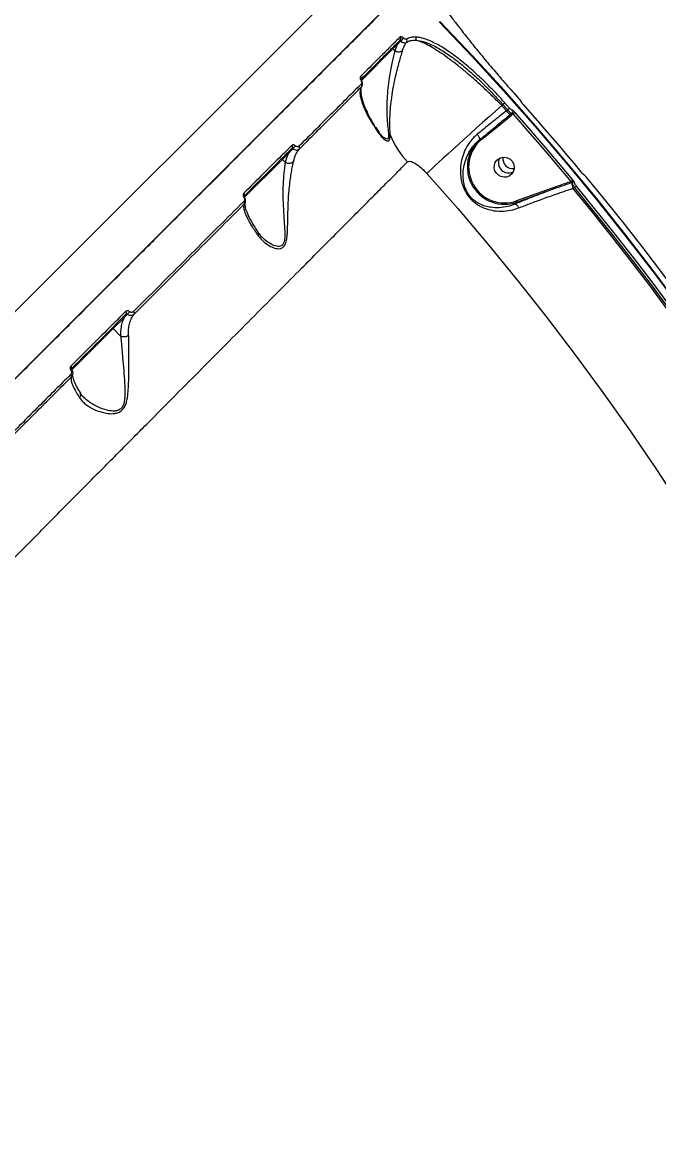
# Model space of a CAD drawing. Header units: millimetres. Extents: x -6028 to 5958, y -6064 to 4137.
# Drawn here: x 700.4 to 983.2, y 629.6 to 1127.6 of the extents above; entities that cross this region are included whole.
import ezdxf

# ---------------------------------------------------------------- set-up
doc = ezdxf.new("R2010")
doc.units = ezdxf.units.MM
for name, color, linetype in [('DIKOM_ОБЪЕКТ', 7, 'Continuous'), ('DIKOM_РАЗМЕР_ЗОНА', 7, 'Continuous'), ('DIKOM_РАЗМЕР_ОБЪЕКТА', 7, 'Continuous')]:
    doc.layers.add(name, color=color, linetype=linetype)
doc.styles.add('style1', font='arial.ttf', dxfattribs={"width": 0.8})
doc.dimstyles.new('1-50', dxfattribs={"dimtxt": 300, "dimasz": 200, "dimexe": 100, "dimexo": 0, "dimgap": 100, "dimtad": 1, "dimtxsty": 'style1', "dimcen": 200, "dimclrd": 7, "dimclre": 7, "dimclrt": 7, "dimadec": 1, "dimazin": 2, "dimtfac": 1, "dimtmove": 0, "dimatfit": 2, "dimfxl": 0, "dimlwd": 25, "dimlwe": 18, "dimarcsym": 0})

# ---------------------------------------------------------------- blocks, each defined once
blk = doc.blocks.new('*D9')
at = {"layer": 'Defpoints', "color": 0, "transparency": 16777216}
for p in [(-6027.56, 1459.58), (4556.58, 1382.7), (4556.58, -5964.37)]:
    blk.add_point(p, dxfattribs=at)
at = {"layer": 'DIKOM_РАЗМЕР_ЗОНА', "color": 7, "lineweight": 18, "transparency": 16777216}
for p, q in [((-6027.56, 1459.58), (-6027.56, -6064.37)), ((4556.58, 1382.7), (4556.58, -6064.37))]:
    blk.add_line(p, q, dxfattribs=at)
at = {"layer": 'DIKOM_РАЗМЕР_ЗОНА', "color": 7, "lineweight": 25, "transparency": 16777216}
blk.add_line((-5827.56, -5964.37), (4356.58, -5964.37), dxfattribs=at)
at = {"layer": 'DIKOM_РАЗМЕР_ЗОНА', "color": 7, "transparency": 16777216}
for points in [[(-5827.56, -5931.03), (-5827.56, -5997.7), (-6027.56, -5964.37)], [(4356.58, -5931.03), (4356.58, -5997.7), (4556.58, -5964.37)]]:
    blk.add_solid(points, dxfattribs=at)
at = {"layer": 'DIKOM_РАЗМЕР_ЗОНА', "color": 7, "transparency": 16777216, "insert": (157.08, -5711.2), "char_height": 300, "attachment_point": 5, "style": 'style1'}
blk.add_mtext('10600', dxfattribs=at)
blk = doc.blocks.new('*D11')
at = {"layer": 'Defpoints', "color": 0, "transparency": 16777216}
for p in [(259.43, 2965.58), (1920.55, -3002.33), (4022.59, -3002.33)]:
    blk.add_point(p, dxfattribs=at)
at = {"layer": 'DIKOM_РАЗМЕР_ОБЪЕКТА', "color": 7, "lineweight": 18, "transparency": 16777216}
for p, q in [((259.43, 2965.58), (4122.59, 2965.58)), ((1920.55, -3002.33), (4122.59, -3002.33))]:
    blk.add_line(p, q, dxfattribs=at)
at = {"layer": 'DIKOM_РАЗМЕР_ОБЪЕКТА', "color": 7, "lineweight": 25, "transparency": 16777216}
blk.add_line((4022.59, 2765.58), (4022.59, -2802.33), dxfattribs=at)
at = {"layer": 'DIKOM_РАЗМЕР_ОБЪЕКТА', "color": 7, "transparency": 16777216}
for points in [[(3989.25, 2765.58), (4055.92, 2765.58), (4022.59, 2965.58)], [(3989.25, -2802.33), (4055.92, -2802.33), (4022.59, -3002.33)]]:
    blk.add_solid(points, dxfattribs=at)
at = {"layer": 'DIKOM_РАЗМЕР_ОБЪЕКТА', "color": 7, "transparency": 16777216, "insert": (3769.41, -24.42), "char_height": 300, "attachment_point": 5, "rotation": 90, "style": 'style1'}
blk.add_mtext('6000', dxfattribs=at)
blk = doc.blocks.new('*D12')
at = {"layer": 'Defpoints', "color": 0, "transparency": 16777216}
for p in [(3056.58, 1987.9), (-4027.97, 676.5), (3056.58, -3714.77)]:
    blk.add_point(p, dxfattribs=at)
at = {"layer": 'DIKOM_РАЗМЕР_ОБЪЕКТА', "color": 7, "lineweight": 18, "transparency": 16777216}
for p, q in [((3056.58, 1987.9), (3056.58, -3814.77)), ((-4027.97, 676.5), (-4027.97, -3814.77))]:
    blk.add_line(p, q, dxfattribs=at)
at = {"layer": 'DIKOM_РАЗМЕР_ОБЪЕКТА', "color": 7, "lineweight": 25, "transparency": 16777216}
blk.add_line((-3827.97, -3714.77), (2856.58, -3714.77), dxfattribs=at)
at = {"layer": 'DIKOM_РАЗМЕР_ОБЪЕКТА', "color": 7, "transparency": 16777216}
for points in [[(-3827.97, -3681.44), (-3827.97, -3748.11), (-4027.97, -3714.77)], [(2856.58, -3681.44), (2856.58, -3748.11), (3056.58, -3714.77)]]:
    blk.add_solid(points, dxfattribs=at)
at = {"layer": 'DIKOM_РАЗМЕР_ОБЪЕКТА', "color": 7, "transparency": 16777216, "insert": (20, -3461.6), "char_height": 300, "attachment_point": 5, "style": 'style1'}
blk.add_mtext('7100', dxfattribs=at)

msp = doc.modelspace()

# ---------------------------------------------------------------- linework, layer by layer
at = {"layer": 'DIKOM_ОБЪЕКТ', "color": 7, "linetype": 'Continuous', "lineweight": 15}
for p, q in [((903.608, 1175.888), (281.354, 553.634)), ((687.228, 989.207), (835.721, 1137.7)), ((851.063, 1101.818), (865.087, 1115.842)), ((865.087, 1115.842), (867.047, 1117.803)), ((865.912, 1115.017), (865.087, 1115.842)), ((867.047, 1117.803), (865.912, 1115.017)), ((865.912, 1115.017), (865.915, 1115.014)), ((918.979, 1096.117), (918.973, 1096.11)), ((918.979, 1096.117), (921.11, 1093.728)), ((913.476, 1090.692), (913.936, 1091.152)), ((921.11, 1093.728), (921.105, 1093.721)), ((922.843, 1091.264), (922.837, 1091.256)), ((912.761, 1082.315), (917.728, 1086.367)), ((916.066, 1088.766), (915.559, 1088.358)), ((917.964, 1087.179), (917.367, 1086.699)), ((917.728, 1086.367), (918.411, 1086.917)), ((904.437, 1075.616), (912.761, 1082.315)), ((913.321, 1083.397), (912.661, 1082.863)), ((860.377, 1076.983), (860.145, 1077.254)), ((799.141, 1049.896), (815.972, 1066.727)), ((815.972, 1066.727), (818.703, 1069.458)), ((817.232, 1065.466), (815.972, 1066.727)), ((817.232, 1065.466), (817.236, 1065.463)), ((944.524, 1056.44), (944.737, 1056.517)), ((949.076, 1060.687), (949.121, 1060.622)), ((949.121, 1060.622), (949.199, 1060.545)), ((937.982, 1054.692), (920.057, 1048.259)), ((920.169, 1047.731), (938.094, 1054.163)), ((945.125, 1053.88), (945.775, 1054.114)), ((919.262, 1046.824), (920.169, 1047.731)), ((807.081, 1032.026), (806.963, 1032.164)), ((740.723, 991.478), (745.557, 996.313)), ((722.384, 973.139), (740.723, 991.478)), ((744.056, 988.146), (740.723, 991.478))]:
    msp.add_line(p, q, dxfattribs=at)
at = {"layer": 'DIKOM_ОБЪЕКТ', "color": 7, "linetype": 'Continuous', "lineweight": 15, "flags": 128}
for points in [[(885.663, 1127.857), (900.15, 1112.581), (914.373, 1097.059), (928.327, 1081.295), (942.009, 1065.296), (955.414, 1049.065), (968.538, 1032.608), (981.377, 1015.929), (993.928, 999.034)], [(994.174, 999.28), (981.623, 1016.175), (968.784, 1032.854), (955.66, 1049.311), (942.255, 1065.542), (928.574, 1081.541), (914.619, 1097.305), (900.396, 1112.827), (885.909, 1128.103)], [(851.023, 1101.872), (851.023, 1101.89), (851.018, 1101.904), (851.007, 1101.913), (850.99, 1101.918), (850.968, 1101.918), (850.941, 1101.914), (850.909, 1101.905), (850.872, 1101.891)], [(918.973, 1096.11), (919.24, 1095.811), (919.507, 1095.513), (919.773, 1095.215), (920.04, 1094.916), (920.306, 1094.618), (920.572, 1094.319), (920.839, 1094.02), (921.105, 1093.721)], [(913.936, 1091.152), (914.203, 1090.854), (914.469, 1090.556), (914.736, 1090.258), (915.002, 1089.96), (915.268, 1089.661), (915.534, 1089.363), (915.8, 1089.064), (916.066, 1088.766)], [(916.92, 1089.536), (916.654, 1089.835), (916.388, 1090.134), (916.121, 1090.433), (915.855, 1090.731), (915.589, 1091.03), (915.322, 1091.328), (915.055, 1091.627), (914.788, 1091.925)], [(922.837, 1091.256), (926.113, 1087.543), (929.374, 1083.816), (932.62, 1080.077), (935.851, 1076.324), (939.067, 1072.558), (942.267, 1068.78), (945.452, 1064.989), (948.622, 1061.185)], [(913.476, 1090.692), (910.649, 1088.169), (907.803, 1085.624), (904.964, 1083.08), (902.158, 1080.561), (899.41, 1078.09), (896.746, 1075.689), (894.19, 1073.38), (891.764, 1071.184), (889.492, 1069.121), (887.394, 1067.21), (885.489, 1065.468), (883.794, 1063.912), (882.325, 1062.554), (881.095, 1061.409), (880.116, 1060.486)], [(915.559, 1088.358), (915.299, 1088.65), (915.039, 1088.942), (914.779, 1089.234), (914.518, 1089.526), (914.258, 1089.817), (913.997, 1090.109), (913.737, 1090.4), (913.476, 1090.692)], [(918.411, 1086.917), (921.685, 1083.207), (924.943, 1079.483), (928.186, 1075.747), (931.415, 1071.997), (934.628, 1068.235), (937.825, 1064.459), (941.008, 1060.671), (944.175, 1056.87)], [(945.053, 1057.615), (941.883, 1061.419), (938.698, 1065.211), (935.497, 1068.989), (932.282, 1072.755), (929.051, 1076.507), (925.805, 1080.247), (922.544, 1083.973), (919.268, 1087.687)], [(912.354, 1067.151), (913.535, 1067.604), (914.8, 1067.704), (916.048, 1067.443), (917.177, 1066.842), (918.096, 1065.95), (918.731, 1064.839), (919.029, 1063.599), (918.967, 1062.33), (918.55, 1061.136), (917.812, 1060.113), (916.812, 1059.343), (915.631, 1058.89), (914.365, 1058.79), (913.118, 1059.051), (911.988, 1059.652), (911.069, 1060.544), (910.435, 1061.655), (910.137, 1062.895), (910.198, 1064.164), (910.615, 1065.358), (911.354, 1066.381), (912.354, 1067.151)], [(880.116, 1060.486), (893.885, 1044.823), (907.376, 1028.922), (920.584, 1012.786), (933.506, 996.421), (946.138, 979.833), (958.474, 963.027), (970.512, 946.008), (982.248, 928.781), (993.677, 911.352)], [(950.839, 1059.04), (959.543, 1048.376), (968.127, 1037.615), (976.589, 1026.759), (984.929, 1015.81), (993.145, 1004.768), (1001.236, 993.635), (1009.201, 982.413), (1017.039, 971.102)], [(1011.413, 965.839), (1003.566, 977.164), (995.591, 988.4), (987.489, 999.546), (979.263, 1010.601), (970.912, 1021.564), (962.438, 1032.432), (953.842, 1043.205), (945.125, 1053.88)], [(945.775, 1054.114), (954.472, 1043.458), (963.049, 1032.706), (971.504, 1021.859), (979.837, 1010.919), (988.046, 999.886), (996.131, 988.762), (1004.089, 977.549), (1011.921, 966.248)], [(1012.855, 966.918), (1005.016, 978.228), (997.051, 989.45), (988.96, 1000.583), (980.744, 1011.625), (972.404, 1022.575), (963.942, 1033.431), (955.358, 1044.192), (946.654, 1054.856)], [(799.084, 1049.936), (799.087, 1049.955), (799.085, 1049.96)], [(746.534, 997.996), (746.594, 998.083), (746.624, 998.193), (746.625, 998.322), (746.594, 998.466), (746.535, 998.619), (746.449, 998.775), (746.339, 998.929), (746.21, 999.074)], [(750.122, 997.979), (750.174, 998.069), (750.198, 998.181), (750.194, 998.31), (750.162, 998.451), (750.102, 998.6), (750.017, 998.751), (749.91, 998.9), (749.785, 999.04)], [(722.353, 973.815), (722.401, 973.89), (722.421, 973.989), (722.411, 974.109), (722.372, 974.244), (722.306, 974.39), (722.214, 974.541), (722.101, 974.691), (721.97, 974.835)], [(722.365, 973.22), (722.371, 973.236), (722.371, 973.237)], [(722.23, 970.08), (722.269, 970.158), (722.281, 970.258), (722.266, 970.376), (722.223, 970.508), (722.156, 970.649), (722.065, 970.794), (721.955, 970.939), (721.828, 971.077)]]:
    msp.add_lwpolyline(points, dxfattribs=at)
at = {"layer": 'DIKOM_ОБЪЕКТ', "color": 7, "linetype": 'Continuous', "lineweight": 15}
for centre, radius, start, end in [((867.64, 1120.477), 0.972, 316.68081, 45.9591), ((866.485, 1122.299), 3.571, 304.25711, 333.59536), ((874.405, 1120.442), 1.068, 317.77676, 37.95295), ((864.733, 1115.531), 0.471, 41.3262, 130.78947), ((866.694, 1117.491), 0.471, 41.32728, 130.78451), ((870.377, 1119.472), 1.003, 319.14157, 43.95716), ((850.117, 1102.914), 0.946, 318.67175, 47.6797), ((850.334, 1099.542), 0.95, 321.52506, 47.50972), ((883.471, 1125.608), 45.993, 311.48254, 312.91569), ((921.269, 1091.834), 0.963, 18.66111, 43.01657), ((919.839, 1091.206), 5.141, 213.64268, 241.25022), ((887.074, 1121.747), 43.913, 311.31703, 312.81806), ((916.872, 1085.797), 1.029, 33.64424, 61.24312), ((917.309, 1087.963), 1.021, 309.89703, 39.55562), ((890.933, 1118.352), 41.752, 311.15769, 312.73811), ((912.108, 1081.944), 0.751, 29.61102, 68.37128), ((862.195, 1076.384), 2.076, 36.68916, 64.41882), ((902.539, 1093.958), 41.987, 202.89376, 222.46834), ((903.785, 1075.245), 0.75, 29.59649, 68.38569), ((819.529, 1072.265), 0.908, 322.76981, 50.616), ((817.329, 1075.344), 5.067, 310.80881, 329.52778), ((822.719, 1071.87), 0.922, 325.46027, 49.96137), ((914.712, 1063.335), 16.531, 135.83274, 289.27623), ((914.751, 1063.367), 16.012, 130.09678, 289.35196), ((815.618, 1066.416), 0.471, 41.33005, 130.78562), ((818.349, 1069.147), 0.471, 41.32728, 130.78451), ((916.541, 1065.206), 4.518, 153.37491, 296.62509), ((916.541, 1065.206), 4.518, 153.37373, 296.62627), ((918.462, 1067.126), 4.537, 173.01117, 276.98883), ((926.969, 1078.034), 27.275, 309.11074, 311.52948), ((945.286, 1055.812), 1.217, 79.53162, 131.54342), ((943.735, 1056.459), 0.789, 358.61717, 19.51575), ((951.581, 1056.748), 7.064, 182.49936, 203.95229), ((945.089, 1055.548), 1.031, 41.91412, 109.94561), ((948.968, 1059.509), 0.975, 38.27598, 63.94579), ((798.258, 1050.954), 0.89, 326.17622, 52.538), ((937.016, 1054.21), 1.08, 357.51306, 26.51203), ((928.933, 1074.944), 26.787, 308.95746, 311.4176), ((799.153, 1049.428), 0.536, 97.30323, 130.52727), ((798.249, 1047.355), 0.906, 329.60466, 51.95506), ((919.09, 1047.777), 1.08, 357.5217, 26.50955), ((745.204, 996.001), 0.471, 41.32718, 130.78655), ((741.182, 1003.709), 8.25, 315.94542, 325.68199), ((740.369, 991.167), 0.471, 41.32997, 130.78571), ((723.33, 971.18), 2.27, 114.99214, 129.1015)]:
    msp.add_arc(centre, radius, start, end, dxfattribs=at)
for points, knots in [([(388.211, 660.181), (390.716, 662.686), (397.517, 669.486), (409.109, 681.078), (423.095, 695.064), (437.598, 709.567), (452.54, 724.509), (467.855, 739.823), (483.496, 755.465), (499.445, 771.414), (515.669, 787.638), (532.116, 804.084), (548.707, 820.675), (565.366, 837.334), (582.043, 854.01), (598.707, 870.675), (615.334, 887.301), (631.87, 903.838), (648.24, 920.208), (664.366, 936.334), (680.197, 952.164), (695.699, 967.666), (710.853, 982.82), (725.615, 997.582), (739.918, 1011.885), (753.693, 1025.66), (766.893, 1038.86), (779.484, 1051.451), (791.457, 1063.424), (802.781, 1074.748), (813.404, 1085.371), (823.275, 1095.243), (831.932, 1103.899), (839.485, 1111.452), (846.055, 1118.022), (852.009, 1123.976), (857.323, 1129.29), (861.953, 1133.92), (865.886, 1137.853), (868.842, 1140.809), (870.316, 1142.283), (870.916, 1142.883)], [0, 0, 0, 0, 0.01565291, 0.04248996, 0.06941155, 0.09637639, 0.12334103, 0.15026277, 0.17709983, 0.20393691, 0.23085866, 0.25782338, 0.28478815, 0.31170978, 0.33854686, 0.36538395, 0.39230558, 0.41927032, 0.4462351, 0.4731568, 0.49999376, 0.52683081, 0.55375251, 0.58071721, 0.60768195, 0.63460373, 0.66144093, 0.68827771, 0.71519948, 0.74216399, 0.76912897, 0.79605048, 0.82288744, 0.84596686, 0.86916829, 0.89239736, 0.91562648, 0.93882828, 0.96158813, 0.98434809, 1, 1, 1, 1]), ([(888.141, 1133.993), (888.571, 1133.394), (889.437, 1132.185), (891.117, 1129.918), (892.839, 1127.637), (894.495, 1125.475), (896.346, 1123.091), (898.371, 1120.52), (900.535, 1117.811), (902.843, 1114.963), (905.305, 1111.969), (907.884, 1108.881), (910.534, 1105.754), (913.263, 1102.583), (916.08, 1099.357), (918.009, 1097.192), (918.973, 1096.11)], [0, 0, 0, 0, 0.1001212, 0.2018951, 0.2673157, 0.332736, 0.4000651, 0.4673951, 0.533026, 0.5986551, 0.6662111, 0.7337667, 0.7993715, 0.8649764, 0.9324879, 1, 1, 1, 1]), ([(868.316, 1121.176), (868.16, 1121.019), (867.376, 1120.236), (865.264, 1118.124), (861.758, 1114.618), (856.787, 1109.647), (852.912, 1105.772), (850.754, 1103.614)], [0, 0, 0, 0, 0.0321679, 0.1608377, 0.4182109, 0.6759569, 1, 1, 1, 1]), ([(869.684, 1120.711), (869.654, 1120.738), (869.518, 1120.858), (869.248, 1121.053), (868.883, 1121.235), (868.532, 1121.306), (868.39, 1121.22), (868.316, 1121.176)], [0, 0, 0, 0, 0.0490985, 0.2179406, 0.4266396, 0.7022581, 1, 1, 1, 1]), ([(871.099, 1120.168), (871.015, 1120.138), (870.848, 1120.079), (870.472, 1120.183), (870.069, 1120.393), (869.809, 1120.608), (869.684, 1120.711)], [0, 0, 0, 0, 0.29743477, 0.58893867, 0.8028482, 1, 1, 1, 1]), ([(875.248, 1121.099), (874.463, 1121.089), (872.882, 1121.07), (871.696, 1120.47), (871.099, 1120.168)], [0, 0, 0, 0, 0.49649289, 1, 1, 1, 1]), ([(914.788, 1091.925), (913.323, 1093.532), (910.367, 1096.774), (906.356, 1100.812), (902.887, 1104.119), (899.964, 1106.767), (897.048, 1109.268), (894.182, 1111.575), (891.412, 1113.652), (888.725, 1115.507), (886.117, 1117.133), (883.632, 1118.498), (881.307, 1119.58), (879.13, 1120.385), (877.084, 1120.929), (875.86, 1121.043), (875.248, 1121.099)], [0, 0, 0, 0, 0.1013048, 0.2043257, 0.2695486, 0.3347707, 0.4018773, 0.4689854, 0.5343965, 0.599809, 0.6671317, 0.7344539, 0.7998943, 0.8653331, 0.9326654, 1, 1, 1, 1]), ([(850.827, 1102.289), (852.494, 1103.956), (855.827, 1107.289), (860.368, 1111.83), (864.599, 1116.061), (867.098, 1118.56), (868.348, 1119.81)], [0, 0, 0, 0, 0.2493142, 0.49862987, 0.7493095, 1, 1, 1, 1]), ([(867.047, 1117.803), (867.158, 1117.924), (867.631, 1118.442), (868.121, 1118.955), (868.496, 1119.348)], [0, 0, 0, 0, 0.2343223, 1, 1, 1, 1]), ([(868.348, 1119.81), (868.333, 1119.786), (868.307, 1119.742), (868.326, 1119.63), (868.376, 1119.517), (868.431, 1119.431), (868.468, 1119.381), (868.487, 1119.358), (868.496, 1119.348)], [0, 0, 0, 0, 0.34811865, 0.6492202, 0.8444984, 0.93428412, 0.9696031, 1, 1, 1, 1]), ([(868.496, 1119.348), (868.711, 1119.189), (869.145, 1118.866), (869.882, 1118.589), (870.607, 1118.524), (870.96, 1118.719), (871.135, 1118.816)], [0, 0, 0, 0, 0.2146977, 0.4348107, 0.7188744, 1, 1, 1, 1]), ([(869.374, 1115.064), (869.595, 1115.746), (870.04, 1117.117), (870.769, 1118.248), (871.135, 1118.816)], [0, 0, 0, 0, 0.4978509, 1, 1, 1, 1]), ([(871.135, 1118.816), (871.711, 1119.107), (872.87, 1119.695), (874.417, 1119.715), (875.196, 1119.725)], [0, 0, 0, 0, 0.4964821, 1, 1, 1, 1]), ([(913.476, 1090.692), (912.184, 1091.996), (909.6, 1094.604), (905.647, 1098.373), (901.688, 1101.982), (897.771, 1105.374), (893.944, 1108.51), (890.264, 1111.334), (886.773, 1113.818), (883.517, 1115.926), (880.549, 1117.616), (877.905, 1118.871), (876.19, 1119.482), (875.356, 1119.686), (875.196, 1119.725)], [0, 0, 0, 0, 0.0874425, 0.1748854, 0.2633131, 0.3520189, 0.4404455, 0.5297501, 0.6193382, 0.7086422, 0.798549, 0.888751, 0.9786596, 1, 1, 1, 1]), ([(875.196, 1119.725), (876.395, 1119.572), (878.211, 1119.342), (881.083, 1118.273), (884.129, 1116.87), (887.453, 1114.925), (890.972, 1112.507), (894.604, 1109.788), (898.377, 1106.652), (902.206, 1103.185), (905.632, 1099.917), (909.585, 1095.933), (912.478, 1092.755), (913.936, 1091.152)], [0, 0, 0, 0, 0.1307427, 0.1980649, 0.2653853, 0.3961157, 0.4634508, 0.530784, 0.6611985, 0.7283462, 0.7954932, 0.8968893, 1, 1, 1, 1]), ([(865.915, 1115.014), (865.915, 1115.014), (865.866, 1114.819), (865.679, 1113.941), (865.257, 1112.148), (864.658, 1109.392), (864.048, 1106.314), (863.411, 1102.617), (862.838, 1098.329), (862.454, 1093.808), (862.331, 1089.59), (862.406, 1085.626), (862.729, 1081.707), (862.97, 1079.405), (863.091, 1078.256)], [0, 0, 0, 0, 0.0000138, 0.0265052, 0.1090997, 0.1917747, 0.2751692, 0.35863, 0.473217, 0.5879359, 0.6862687, 0.784626, 0.8924879, 1, 1, 1, 1]), ([(863.859, 1077.624), (863.823, 1078.752), (863.749, 1081.05), (863.735, 1084.999), (863.947, 1089.053), (864.383, 1093.315), (865.094, 1097.941), (865.981, 1102.313), (866.889, 1106.125), (867.717, 1109.271), (868.517, 1112.111), (869.06, 1113.973), (869.312, 1114.851), (869.374, 1115.064)], [0, 0, 0, 0, 0.1053242, 0.2145468, 0.3102864, 0.40806, 0.5195909, 0.6352761, 0.7180645, 0.803164, 0.8862414, 0.9724054, 1, 1, 1, 1]), ([(869.374, 1115.064), (869.345, 1115.037), (869.233, 1114.931), (868.903, 1114.691), (868.294, 1114.446), (867.464, 1114.391), (866.619, 1114.567), (866.15, 1114.865), (865.915, 1115.014)], [0, 0, 0, 0, 0.0342847, 0.1365035, 0.3523725, 0.5682484, 0.7841221, 1, 1, 1, 1]), ([(850.754, 1103.614), (850.725, 1103.582), (850.581, 1103.424), (850.455, 1103.089), (850.497, 1102.609), (850.639, 1102.219), (850.794, 1102.001), (850.872, 1101.891)], [0, 0, 0, 0, 0.0950837, 0.4719746, 0.7157311, 0.8572015, 1, 1, 1, 1]), ([(851.023, 1101.872), (851.006, 1101.892), (850.972, 1101.93), (850.922, 1101.995), (850.86, 1102.089), (850.809, 1102.201), (850.806, 1102.263), (850.824, 1102.285), (850.827, 1102.289)], [0, 0, 0, 0, 0.0461111, 0.090171, 0.2100767, 0.4597544, 0.8893435, 1, 1, 1, 1]), ([(850.872, 1101.891), (850.947, 1101.785), (851.098, 1101.572), (851.232, 1101.197), (851.268, 1100.74), (851.142, 1100.424), (851.002, 1100.272), (850.976, 1100.243)], [0, 0, 0, 0, 0.1455988, 0.2899745, 0.5320265, 0.9098298, 1, 1, 1, 1]), ([(851.078, 1098.951), (851.127, 1099.006), (851.388, 1099.297), (851.635, 1099.902), (851.597, 1100.707), (851.384, 1101.35), (851.146, 1101.694), (851.023, 1101.872)], [0, 0, 0, 0, 0.0825266, 0.4350382, 0.6772296, 0.8329871, 1, 1, 1, 1]), ([(850.976, 1100.243), (848.936, 1098.203), (844.858, 1094.125), (838.135, 1087.401), (831.012, 1080.277), (825.878, 1075.143), (823.312, 1072.576)], [0, 0, 0, 0, 0.2490979, 0.4981925, 0.7491001, 1, 1, 1, 1]), ([(823.478, 1071.348), (826.02, 1073.891), (831.106, 1078.977), (838.201, 1086.073), (844.929, 1092.802), (849.028, 1096.901), (851.078, 1098.951)], [0, 0, 0, 0, 0.2490961, 0.4981899, 0.7490967, 1, 1, 1, 1]), ([(851.078, 1098.951), (850.899, 1098.629), (850.534, 1097.968), (850.382, 1096.58), (850.529, 1094.874), (851.014, 1092.843), (851.832, 1090.537), (852.964, 1087.987), (854.448, 1085.152), (856.309, 1081.978), (858.009, 1079.481), (858.858, 1078.234)], [0, 0, 0, 0, 0.1079525, 0.2212599, 0.3345698, 0.4497791, 0.564985, 0.6720716, 0.7791275, 0.8896191, 1, 1, 1, 1]), ([(851.207, 1099.175), (851.159, 1099.108), (851.049, 1098.955), (850.877, 1098.433), (850.771, 1097.584), (850.805, 1096.426), (851.004, 1095.015), (851.396, 1093.373), (852, 1091.508), (852.801, 1089.485), (853.801, 1087.315), (854.93, 1085.122), (856.141, 1082.98), (857.329, 1081.02), (858.214, 1079.687), (858.614, 1079.084)], [0, 0, 0, 0, 0.0643315, 0.1460206, 0.2330618, 0.3177788, 0.4032454, 0.4923572, 0.5785921, 0.662602, 0.7440317, 0.8231659, 0.8891531, 0.9499106, 1, 1, 1, 1]), ([(921.105, 1093.721), (921.216, 1093.593), (921.438, 1093.337), (921.713, 1092.975), (921.904, 1092.683), (921.967, 1092.542), (921.972, 1092.497), (921.973, 1092.49)], [0, 0, 0, 0, 0.2404724, 0.4810315, 0.7219177, 0.9629219, 1, 1, 1, 1]), ([(921.11, 1093.728), (921.132, 1093.703), (921.302, 1093.515), (921.612, 1093.138), (921.937, 1092.67), (922.115, 1092.397), (922.169, 1092.182), (922.179, 1092.141)], [0, 0, 0, 0, 0.0442624, 0.3357259, 0.6453585, 0.9329942, 1, 1, 1, 1]), ([(921.973, 1092.49), (921.974, 1092.484), (921.979, 1092.439), (922.041, 1092.298), (922.231, 1092.004), (922.505, 1091.641), (922.727, 1091.384), (922.837, 1091.256)], [0, 0, 0, 0, 0.0373136, 0.2782844, 0.5190693, 0.7595617, 1, 1, 1, 1]), ([(922.178, 1092.134), (922.178, 1092.135), (922.176, 1092.139), (922.198, 1092.097), (922.263, 1091.993), (922.399, 1091.802), (922.599, 1091.545), (922.766, 1091.355), (922.845, 1091.265)], [0, 0, 0, 0, 0.0360704, 0.1486219, 0.3010351, 0.5067855, 0.7657173, 1, 1, 1, 1]), ([(915.559, 1088.358), (913.838, 1086.978), (910.346, 1084.179), (905.961, 1080.637), (903.396, 1078.554), (902.56, 1077.875)], [0, 0, 0, 0, 0.3958728, 0.8032225, 1, 1, 1, 1]), ([(917.367, 1086.699), (917.111, 1086.492), (915.833, 1085.462), (914.181, 1084.099), (912.771, 1082.955), (912.385, 1082.642)], [0, 0, 0, 0, 0.153659, 0.7683074, 1, 1, 1, 1]), ([(916.066, 1088.766), (916.094, 1088.733), (916.306, 1088.488), (916.718, 1088.049), (917.252, 1087.563), (917.704, 1087.236), (917.877, 1087.198), (917.964, 1087.179)], [0, 0, 0, 0, 0.0372365, 0.2781198, 0.5188547, 0.7594122, 1, 1, 1, 1]), ([(918.096, 1088.613), (918.042, 1088.623), (917.932, 1088.641), (917.651, 1088.83), (917.321, 1089.113), (917.067, 1089.372), (916.937, 1089.517), (916.92, 1089.536)], [0, 0, 0, 0, 0.2407547, 0.4813804, 0.7220793, 0.9628015, 1, 1, 1, 1]), ([(917.964, 1087.179), (917.986, 1087.179), (918.031, 1087.18), (918.139, 1087.129), (918.263, 1087.046), (918.357, 1086.968), (918.405, 1086.923), (918.411, 1086.917)], [0, 0, 0, 0, 0.24042257, 0.48114101, 0.72232702, 0.96287464, 1, 1, 1, 1]), ([(919.268, 1087.687), (919.251, 1087.706), (919.121, 1087.851), (918.868, 1088.111), (918.54, 1088.395), (918.26, 1088.585), (918.151, 1088.604), (918.096, 1088.613)], [0, 0, 0, 0, 0.0372327, 0.2778786, 0.5186081, 0.7592579, 1, 1, 1, 1]), ([(903.669, 1075.551), (904.552, 1076.273), (906.418, 1077.797), (909.337, 1080.173), (911.366, 1081.817), (912.385, 1082.642)], [0, 0, 0, 0, 0.3093528, 0.6532147, 1, 1, 1, 1]), ([(858.858, 1078.234), (858.858, 1078.267), (858.859, 1078.506), (858.817, 1078.823), (858.637, 1079.014), (858.589, 1079.065)], [0, 0, 0, 0, 0.1067187, 0.7591039, 1, 1, 1, 1]), ([(858.649, 1079.062), (858.828, 1078.789), (859.244, 1078.159), (859.847, 1077.433), (860.203, 1077.091), (860.341, 1076.958)], [0, 0, 0, 0, 0.3166635, 0.7334073, 1, 1, 1, 1]), ([(858.858, 1078.234), (859.536, 1077.375), (860.465, 1076.199), (861.71, 1075.274), (862.524, 1074.887), (863.267, 1074.937), (863.806, 1075.771), (863.84, 1076.945), (863.859, 1077.624)], [0, 0, 0, 0, 0.303063, 0.4152396, 0.5295208, 0.6687443, 0.8085315, 1, 1, 1, 1]), ([(863.091, 1078.256), (863.134, 1077.6), (863.208, 1076.48), (862.764, 1075.7), (862.05, 1075.736), (861.248, 1076.23), (860.683, 1076.621), (860.4, 1076.956), (860.377, 1076.983)], [0, 0, 0, 0, 0.2720948, 0.4640321, 0.6571826, 0.8190237, 0.9854503, 1, 1, 1, 1]), ([(902.56, 1077.875), (901.906, 1077.289), (900.596, 1076.118), (898.711, 1073.748), (897.017, 1070.811), (895.741, 1067.279), (895.073, 1063.633), (895.033, 1060.161), (895.51, 1056.935), (896.469, 1053.887), (897.852, 1051.324), (899.383, 1049.405), (900.722, 1048.074), (902.207, 1046.923), (904.117, 1045.761), (906.431, 1044.76), (909.589, 1043.921), (913.28, 1043.589), (917.266, 1043.944), (919.812, 1044.772), (920.972, 1045.149)], [0, 0, 0, 0, 0.0450784, 0.0901816, 0.1588889, 0.2276833, 0.2984041, 0.3691134, 0.425048, 0.4808186, 0.5408191, 0.5713837, 0.6019547, 0.6344658, 0.6670289, 0.7198467, 0.7727697, 0.8528836, 0.9329859, 1, 1, 1, 1]), ([(903.669, 1075.551), (903.707, 1075.612), (903.784, 1075.734), (903.661, 1076.174), (903.374, 1076.746), (903.003, 1077.307), (902.714, 1077.686), (902.589, 1077.84), (902.56, 1077.875)], [0, 0, 0, 0, 0.2123186, 0.4246808, 0.6370282, 0.8493661, 0.9654752, 1, 1, 1, 1]), ([(820.106, 1072.967), (819.811, 1072.672), (818.337, 1071.198), (814.195, 1067.056), (807.491, 1060.352), (801.698, 1054.559), (798.799, 1051.66)], [0, 0, 0, 0, 0.0441436, 0.2207206, 0.6100166, 1, 1, 1, 1]), ([(798.997, 1050.459), (802.695, 1054.157), (810.102, 1061.565), (816.866, 1068.328), (820.253, 1071.715)], [0, 0, 0, 0, 0.4992673, 1, 1, 1, 1]), ([(818.703, 1069.458), (818.825, 1069.592), (819.456, 1070.283), (820.112, 1070.962), (820.64, 1071.509)], [0, 0, 0, 0, 0.1941347, 1, 1, 1, 1]), ([(821.696, 1072.774), (821.565, 1072.867), (821.285, 1073.065), (820.831, 1073.198), (820.402, 1073.184), (820.205, 1073.039), (820.106, 1072.967)], [0, 0, 0, 0, 0.2213667, 0.474436, 0.7372915, 1, 1, 1, 1]), ([(820.253, 1071.715), (820.269, 1071.722), (820.299, 1071.736), (820.393, 1071.7), (820.502, 1071.629), (820.591, 1071.555), (820.632, 1071.517), (820.64, 1071.509)], [0, 0, 0, 0, 0.2946178, 0.573972, 0.8143163, 0.9602179, 1, 1, 1, 1]), ([(820.64, 1071.509), (820.863, 1071.359), (821.342, 1071.039), (822.147, 1070.851), (822.926, 1070.924), (823.294, 1071.207), (823.478, 1071.348)], [0, 0, 0, 0, 0.2241122, 0.4807247, 0.7415052, 1, 1, 1, 1]), ([(820.898, 1065.783), (821.204, 1066.926), (821.767, 1069.032), (822.941, 1070.621), (823.478, 1071.348)], [0, 0, 0, 0, 0.5425611, 1, 1, 1, 1]), ([(823.312, 1072.576), (823.212, 1072.503), (823.011, 1072.357), (822.574, 1072.344), (822.112, 1072.479), (821.827, 1072.681), (821.696, 1072.774)], [0, 0, 0, 0, 0.2632663, 0.526645, 0.7813575, 1, 1, 1, 1]), ([(919.263, 1046.823), (919.262, 1046.823), (918.221, 1046.393), (915.867, 1045.642), (912.255, 1045.132), (908.923, 1045.273), (906.051, 1045.895), (903.985, 1046.683), (902.258, 1047.657), (900.712, 1048.8), (899.542, 1050.024), (898.286, 1051.743), (897.255, 1053.772), (896.521, 1056.468), (896.217, 1059.355), (896.394, 1062.483), (897.13, 1065.776), (898.412, 1069), (900.028, 1071.692), (901.844, 1073.896), (903.008, 1075), (903.669, 1075.55), (903.669, 1075.551)], [0, 0, 0, 0, 0.00005056, 0.06879153, 0.14964804, 0.23257861, 0.2845341, 0.33752945, 0.36802456, 0.39936291, 0.443484, 0.45588096, 0.51244387, 0.56669167, 0.62277621, 0.69420932, 0.76708791, 0.8368626, 0.90833492, 0.95376303, 0.99997641, 1, 1, 1, 1]), ([(818.703, 1069.458), (818.625, 1069.312), (817.978, 1068.11), (817.581, 1066.703), (817.232, 1065.466)], [0, 0, 0, 0, 0.121404, 1, 1, 1, 1]), ([(871.567, 1065.609), (871.88, 1065.769), (872.509, 1066.092), (874.271, 1065.456), (876.384, 1064.077), (878.425, 1062.304), (879.633, 1061.005), (880.116, 1060.486)], [0, 0, 0, 0, 0.2099114, 0.4228981, 0.6382675, 0.8553551, 1, 1, 1, 1]), ([(479.42, 668.953), (483.219, 672.849), (490.824, 680.644), (502.634, 692.726), (514.702, 705.055), (527.193, 717.798), (540.089, 730.936), (553.371, 744.451), (566.824, 758.127), (580.806, 772.325), (595.296, 787.024), (610.257, 802.188), (625.393, 817.516), (640.656, 832.961), (655.994, 848.47), (671.051, 863.685), (685.779, 878.56), (700.143, 893.059), (714.394, 907.436), (728.474, 921.635), (742.329, 935.602), (755.642, 949.016), (768.38, 961.847), (780.524, 974.075), (792.282, 985.911), (803.595, 997.296), (814.412, 1008.177), (823.83, 1017.649), (831.973, 1025.837), (839.001, 1032.901), (845.607, 1039.54), (851.766, 1045.729), (857.452, 1051.44), (862.659, 1056.669), (867.427, 1061.455), (870.187, 1064.224), (871.567, 1065.609)], [0, 0, 0, 0, 0.0277651, 0.0555638, 0.0833621, 0.1111275, 0.1400313, 0.1689727, 0.1979142, 0.2268178, 0.2582446, 0.2896957, 0.3211224, 0.3534671, 0.3858383, 0.4181831, 0.4495058, 0.480853, 0.5121757, 0.5444124, 0.5766755, 0.6089124, 0.6401608, 0.6714333, 0.7026819, 0.7348409, 0.7670267, 0.7991855, 0.8241464, 0.8491068, 0.874267, 0.8994265, 0.9244696, 0.9495121, 0.9747558, 1, 1, 1, 1]), ([(805.206, 1032.811), (805.904, 1031.963), (807.314, 1030.251), (809.84, 1028.414), (812.029, 1027.389), (813.68, 1027.02), (814.994, 1027.021), (816.281, 1027.538), (817.377, 1028.99), (817.908, 1031.105), (818.16, 1033.426), (818.305, 1036.372), (818.368, 1040.535), (818.481, 1045.991), (818.766, 1051.141), (819.188, 1055.564), (819.631, 1058.929), (820.106, 1061.82), (820.545, 1064.095), (820.787, 1065.251), (820.898, 1065.783)], [0, 0, 0, 0, 0.075318, 0.1521225, 0.2131891, 0.244137, 0.2756895, 0.3129821, 0.3506027, 0.4012254, 0.4378786, 0.4745874, 0.5507943, 0.6403414, 0.7326494, 0.7930023, 0.8549442, 0.9047776, 0.9561107, 1, 1, 1, 1]), ([(817.236, 1065.463), (817.236, 1065.463), (817.148, 1064.909), (816.981, 1063.795), (816.691, 1061.538), (816.42, 1058.722), (816.231, 1055.417), (816.147, 1051.125), (816.289, 1046.089), (816.603, 1040.817), (817.003, 1036.025), (817.09, 1032.719), (816.859, 1030.606), (816.545, 1029.421), (816.101, 1028.73), (815.43, 1028.177), (814.58, 1027.92), (813.334, 1028.066), (811.718, 1028.611), (809.575, 1029.879), (807.856, 1031.124), (807.087, 1032.019), (807.081, 1032.026)], [0, 0, 0, 0, 0.0000112, 0.0466401, 0.101561, 0.1565384, 0.2242353, 0.2920172, 0.3932666, 0.4946362, 0.5761601, 0.6571553, 0.6831982, 0.7091467, 0.740284, 0.7463566, 0.7835524, 0.8161484, 0.8488751, 0.9150975, 0.9993427, 1, 1, 1, 1]), ([(820.898, 1065.783), (820.874, 1065.753), (820.723, 1065.559), (820.333, 1065.23), (819.626, 1064.941), (818.793, 1064.874), (817.944, 1065.035), (817.472, 1065.321), (817.236, 1065.463)], [0, 0, 0, 0, 0.031984, 0.2048678, 0.4036554, 0.6024219, 0.8012047, 1, 1, 1, 1]), ([(948.622, 1061.185), (948.67, 1061.127), (948.838, 1060.927), (949.003, 1060.749), (949.121, 1060.622)], [0, 0, 0, 0, 0.2879085, 1, 1, 1, 1]), ([(944.175, 1056.87), (943.974, 1056.799), (941.913, 1056.063), (939.847, 1055.343), (937.982, 1054.692)], [0, 0, 0, 0, 0.0974022, 1, 1, 1, 1]), ([(938.094, 1054.163), (939.962, 1054.821), (942.109, 1055.577), (944.246, 1056.341), (944.524, 1056.44)], [0, 0, 0, 0, 0.870207, 1, 1, 1, 1]), ([(944.175, 1056.87), (944.251, 1056.836), (944.357, 1056.788), (944.452, 1056.737), (944.479, 1056.723)], [0, 0, 0, 0, 0.7210016, 1, 1, 1, 1]), ([(944.479, 1056.723), (944.522, 1056.698), (944.613, 1056.646), (944.703, 1056.577), (944.736, 1056.536), (944.737, 1056.521), (944.737, 1056.517)], [0, 0, 0, 0, 0.3282164, 0.6786922, 0.9206469, 1, 1, 1, 1]), ([(944.737, 1056.517), (944.739, 1056.415), (944.741, 1056.208), (944.959, 1055.614), (945.309, 1054.887), (945.621, 1054.371), (945.775, 1054.114)], [0, 0, 0, 0, 0.2425, 0.4917103, 0.7472726, 1, 1, 1, 1]), ([(945.507, 1057.009), (945.468, 1057.066), (945.334, 1057.264), (945.17, 1057.469), (945.053, 1057.615)], [0, 0, 0, 0, 0.28791221, 1, 1, 1, 1]), ([(945.856, 1056.237), (945.853, 1056.293), (945.845, 1056.405), (945.711, 1056.688), (945.571, 1056.908), (945.507, 1057.009)], [0, 0, 0, 0, 0.35094839, 0.7013805, 1, 1, 1, 1]), ([(946.654, 1054.856), (946.538, 1055.002), (946.307, 1055.294), (946.041, 1055.71), (945.869, 1056.053), (945.86, 1056.176), (945.856, 1056.237)], [0, 0, 0, 0, 0.256623, 0.5136342, 0.7612561, 1, 1, 1, 1]), ([(949.145, 1060.616), (949.147, 1060.614), (949.219, 1060.538), (949.312, 1060.452), (949.403, 1060.375), (949.409, 1060.372), (949.411, 1060.37)], [0, 0, 0, 0, 0.0115057, 0.4984242, 0.8144598, 1, 1, 1, 1]), ([(949.199, 1060.545), (949.254, 1060.489), (949.404, 1060.337), (949.606, 1060.167), (949.691, 1060.131), (949.733, 1060.113)], [0, 0, 0, 0, 0.2228633, 0.6110936, 1, 1, 1, 1]), ([(949.332, 1060.413), (949.377, 1060.397), (949.503, 1060.351), (949.713, 1060.212), (950.008, 1059.969), (950.413, 1059.557), (950.71, 1059.204), (950.843, 1059.047)], [0, 0, 0, 0, 0.0685495, 0.1916058, 0.4302457, 0.7456622, 1, 1, 1, 1]), ([(949.733, 1060.113), (949.775, 1060.096), (949.86, 1060.062), (950.1, 1059.853), (950.397, 1059.551), (950.657, 1059.259), (950.804, 1059.083), (950.839, 1059.04)], [0, 0, 0, 0, 0.2249812, 0.4495719, 0.680342, 0.9238143, 1, 1, 1, 1]), ([(798.799, 1051.66), (798.738, 1051.589), (798.585, 1051.412), (798.459, 1051.057), (798.45, 1050.634), (798.554, 1050.214), (798.721, 1049.962), (798.805, 1049.836)], [0, 0, 0, 0, 0.1655187, 0.4120338, 0.6200439, 0.8097038, 1, 1, 1, 1]), ([(938.094, 1054.163), (936.689, 1053.639), (933.865, 1052.585), (929.27, 1050.823), (924.32, 1048.883), (920.957, 1047.514), (919.262, 1046.824)], [0, 0, 0, 0, 0.2160682, 0.4341079, 0.7147623, 1, 1, 1, 1]), ([(920.972, 1045.149), (922.565, 1045.763), (925.777, 1047.001), (931.204, 1049.01), (936.357, 1050.859), (941.123, 1052.523), (943.787, 1053.427), (945.125, 1053.88)], [0, 0, 0, 0, 0.2106465, 0.4247484, 0.676212, 0.8373988, 1, 1, 1, 1]), ([(798.807, 1048.069), (795.049, 1044.31), (787.532, 1036.792), (775.502, 1024.76), (762.978, 1012.234), (754.183, 1003.438), (749.785, 999.04)], [0, 0, 0, 0, 0.2485932, 0.4971899, 0.748593, 1, 1, 1, 1]), ([(750.122, 997.979), (754.461, 1002.319), (763.138, 1010.998), (775.595, 1023.457), (787.652, 1035.517), (795.238, 1043.103), (799.031, 1046.897)], [0, 0, 0, 0, 0.2485957, 0.4971904, 0.7485933, 1, 1, 1, 1]), ([(799.031, 1046.897), (798.899, 1046.559), (798.633, 1045.881), (798.858, 1044.247), (799.64, 1041.951), (800.962, 1039.329), (802.593, 1036.636), (803.891, 1034.665), (804.835, 1033.333), (805.206, 1032.811)], [0, 0, 0, 0, 0.1610212, 0.323861, 0.4936555, 0.7083208, 0.8185426, 0.9287376, 1, 1, 1, 1]), ([(798.805, 1049.836), (798.887, 1049.712), (799.05, 1049.466), (799.151, 1049.059), (799.14, 1048.651), (799.015, 1048.309), (798.867, 1048.138), (798.807, 1048.069)], [0, 0, 0, 0, 0.1920733, 0.3835641, 0.590139, 0.8340106, 1, 1, 1, 1]), ([(798.97, 1050.133), (798.964, 1050.147), (798.935, 1050.214), (798.932, 1050.306), (798.948, 1050.4), (798.983, 1050.442), (798.997, 1050.459)], [0, 0, 0, 0, 0.0805053, 0.3655085, 0.738895, 1, 1, 1, 1]), ([(798.956, 1050.247), (798.964, 1050.207), (798.977, 1050.142), (799.03, 1050.033), (799.073, 1049.979), (799.087, 1049.961)], [0, 0, 0, 0, 0.5171632, 0.8422789, 1, 1, 1, 1]), ([(799.031, 1046.897), (799.135, 1047.02), (799.397, 1047.328), (799.619, 1047.93), (799.649, 1048.634), (799.486, 1049.326), (799.219, 1049.731), (799.084, 1049.936)], [0, 0, 0, 0, 0.15758913, 0.39313862, 0.59914683, 0.79672438, 1, 1, 1, 1]), ([(799.296, 1047.232), (799.291, 1047.224), (799.28, 1047.206), (799.225, 1046.851), (799.263, 1046.203), (799.446, 1045.265), (799.808, 1044.077), (800.369, 1042.645), (801.141, 1040.991), (802.118, 1039.147), (803.309, 1037.135), (804.32, 1035.527), (804.996, 1034.548), (805.145, 1034.332)], [0, 0, 0, 0, 0.0793089, 0.1699572, 0.2655347, 0.3616757, 0.4604089, 0.5618528, 0.6652911, 0.7693418, 0.8716542, 0.9717439, 1, 1, 1, 1]), ([(919.262, 1046.824), (919.262, 1046.823), (919.262, 1046.823), (919.263, 1046.823), (919.263, 1046.823)], [0, 0, 0, 0, 0.58933805, 1, 1, 1, 1]), ([(919.263, 1046.823), (919.39, 1046.82), (919.643, 1046.814), (920.103, 1046.471), (920.541, 1045.943), (920.825, 1045.458), (920.952, 1045.192), (920.972, 1045.149)], [0, 0, 0, 0, 0.2462464, 0.4925003, 0.7387141, 0.9580306, 1, 1, 1, 1]), ([(805.206, 1032.811), (805.222, 1032.85), (805.33, 1033.126), (805.394, 1033.624), (805.319, 1034.109), (805.152, 1034.285), (805.123, 1034.315)], [0, 0, 0, 0, 0.0724367, 0.5003459, 0.9142422, 1, 1, 1, 1]), ([(805.147, 1034.286), (805.304, 1034.043), (805.838, 1033.214), (806.49, 1032.454), (807.025, 1032.011), (807.034, 1032.004)], [0, 0, 0, 0, 0.2898737, 0.9883817, 1, 1, 1, 1]), ([(746.21, 999.074), (745.811, 998.674), (743.814, 996.677), (738.842, 991.706), (731.201, 984.066), (725.049, 977.913), (721.97, 974.835)], [0, 0, 0, 0, 0.0507688, 0.2538564, 0.6266975, 1, 1, 1, 1]), ([(722.353, 973.815), (726.459, 977.921), (734.68, 986.142), (742.58, 994.042), (746.534, 997.996)], [0, 0, 0, 0, 0.499449, 1, 1, 1, 1]), ([(745.557, 996.313), (745.224, 995.567), (744.576, 994.122), (744.097, 991.588), (743.994, 989.564), (744.046, 988.375), (744.056, 988.146)], [0, 0, 0, 0, 0.3208372, 0.6223617, 0.9272281, 1, 1, 1, 1]), ([(745.557, 996.313), (745.668, 996.434), (746.174, 996.993), (746.7, 997.543), (747.111, 997.973)], [0, 0, 0, 0, 0.2185224, 1, 1, 1, 1]), ([(747.995, 999.058), (747.968, 999.079), (747.808, 999.199), (747.473, 999.361), (747.001, 999.428), (746.549, 999.342), (746.323, 999.163), (746.21, 999.074)], [0, 0, 0, 0, 0.0479272, 0.2856031, 0.5236413, 0.7617421, 1, 1, 1, 1]), ([(746.534, 997.996), (746.57, 998.025), (746.642, 998.081), (746.787, 998.104), (746.94, 998.077), (747.049, 998.021), (747.102, 997.98), (747.111, 997.973)], [0, 0, 0, 0, 0.2385509, 0.4771148, 0.7149744, 0.9522093, 1, 1, 1, 1]), ([(747.111, 997.973), (747.157, 997.939), (747.429, 997.741), (747.994, 997.477), (748.791, 997.375), (749.553, 997.526), (749.932, 997.828), (750.122, 997.979)], [0, 0, 0, 0, 0.0485321, 0.2867199, 0.524675, 0.7622404, 1, 1, 1, 1]), ([(747.607, 988.59), (747.596, 988.806), (747.545, 989.914), (747.628, 991.818), (748.086, 994.143), (748.881, 996.245), (749.707, 997.399), (750.122, 997.979)], [0, 0, 0, 0, 0.0563869, 0.2882972, 0.5227715, 0.76001, 1, 1, 1, 1]), ([(749.785, 999.04), (749.673, 998.951), (749.447, 998.772), (748.994, 998.687), (748.521, 998.754), (748.185, 998.917), (748.023, 999.038), (747.995, 999.058)], [0, 0, 0, 0, 0.2377796, 0.4755028, 0.7135137, 0.9515145, 1, 1, 1, 1]), ([(725.844, 960.663), (726.282, 960.096), (727.164, 958.954), (729.364, 957.132), (732.567, 955.3), (736.407, 954.01), (739.508, 953.608), (741.551, 953.735), (743.16, 954.144), (744.655, 955.057), (745.78, 956.517), (746.5, 958.224), (747.074, 960.549), (747.423, 963.531), (747.64, 967.852), (747.701, 973.042), (747.715, 978.252), (747.715, 982.597), (747.703, 985.946), (747.637, 987.746), (747.607, 988.59)], [0, 0, 0, 0, 0.0515697, 0.1038993, 0.1938081, 0.2863999, 0.3436988, 0.3727611, 0.402468, 0.4366805, 0.4671097, 0.496463, 0.5269711, 0.580377, 0.6349473, 0.7251668, 0.818122, 0.8802024, 0.9438853, 1, 1, 1, 1]), ([(744.061, 988.141), (744.061, 988.141), (744.159, 987.345), (744.336, 985.483), (744.618, 982.225), (744.963, 977.993), (745.416, 972.918), (745.795, 967.907), (746.01, 963.706), (745.941, 960.726), (745.59, 958.501), (745.021, 956.95), (744.138, 955.726), (742.768, 954.998), (741.273, 954.775), (739.321, 954.876), (736.324, 955.602), (732.572, 957.244), (729.469, 959.261), (728, 960.667), (727.541, 961.106)], [0, 0, 0, 0, 0.0000334, 0.060236, 0.1286716, 0.1971977, 0.2971839, 0.3972506, 0.454893, 0.5123667, 0.5504033, 0.5728092, 0.6022454, 0.6355349, 0.6654373, 0.6954773, 0.7562725, 0.8555969, 0.9549506, 1, 1, 1, 1]), ([(744.056, 988.146), (744.057, 988.145), (744.059, 988.143), (744.06, 988.142), (744.061, 988.141)], [0, 0, 0, 0, 0.6691174, 1, 1, 1, 1]), ([(747.607, 988.59), (747.578, 988.561), (747.453, 988.433), (747.106, 988.164), (746.47, 987.871), (745.632, 987.738), (744.777, 987.811), (744.3, 988.031), (744.061, 988.141)], [0, 0, 0, 0, 0.0350316, 0.155242, 0.3664268, 0.5776227, 0.7888154, 1, 1, 1, 1]), ([(721.97, 974.835), (721.935, 974.797), (721.793, 974.644), (721.622, 974.316), (721.555, 973.844), (721.636, 973.36), (721.811, 973.081), (721.899, 972.941)], [0, 0, 0, 0, 0.079578, 0.3194586, 0.5497646, 0.774858, 1, 1, 1, 1]), ([(721.899, 972.941), (721.985, 972.803), (722.159, 972.527), (722.239, 972.049), (722.171, 971.585), (722.002, 971.264), (721.863, 971.115), (721.828, 971.077)], [0, 0, 0, 0, 0.2263714, 0.4527315, 0.6823737, 0.9208208, 1, 1, 1, 1]), ([(722.23, 970.08), (722.288, 970.144), (722.524, 970.4), (722.812, 970.949), (722.929, 971.732), (722.798, 972.532), (722.51, 972.99), (722.365, 973.22)], [0, 0, 0, 0, 0.0780976, 0.3139867, 0.5432054, 0.7710926, 1, 1, 1, 1]), ([(722.347, 973.789), (722.318, 973.757), (722.265, 973.699), (722.247, 973.545), (722.281, 973.395), (722.326, 973.292), (722.366, 973.248), (722.373, 973.24)], [0, 0, 0, 0, 0.3392278, 0.6158463, 0.8079876, 0.965553, 1, 1, 1, 1]), ([(721.828, 971.077), (719.562, 968.811), (712.935, 962.182), (701.715, 950.96), (688.057, 937.299), (674.123, 923.362), (664.637, 913.873), (659.894, 909.129)], [0, 0, 0, 0, 0.11445484, 0.33476528, 0.5550752, 0.77753827, 1, 1, 1, 1]), ([(660.438, 908.271), (665.124, 912.959), (674.497, 922.335), (688.357, 936.199), (702.032, 949.878), (713.314, 961.163), (719.969, 967.819), (722.23, 970.08)], [0, 0, 0, 0, 0.2203107, 0.4406231, 0.6630854, 0.8855461, 1, 1, 1, 1]), ([(722.23, 970.08), (722.153, 969.883), (721.971, 969.417), (722.043, 968.334), (722.545, 966.603), (723.661, 964.155), (725.11, 961.837), (725.844, 960.663)], [0, 0, 0, 0, 0.1301782, 0.3081519, 0.488278, 0.7408534, 1, 1, 1, 1]), ([(722.72, 970.696), (722.721, 970.7), (722.739, 970.743), (722.693, 970.55), (722.744, 970.069), (722.915, 969.295), (723.261, 968.267), (723.803, 966.987), (724.567, 965.468), (725.35, 964.054), (725.954, 963.092), (726.158, 962.767)], [0, 0, 0, 0, 0.0104534, 0.1319286, 0.2509237, 0.3747215, 0.5054447, 0.6421908, 0.7832477, 0.9268969, 1, 1, 1, 1]), ([(725.844, 960.663), (725.86, 960.687), (726.026, 960.92), (726.268, 961.412), (726.336, 962.101), (726.267, 962.578), (726.128, 962.742), (726.126, 962.743)], [0, 0, 0, 0, 0.03467502, 0.34753458, 0.67191063, 0.99632091, 1, 1, 1, 1]), ([(726.101, 962.824), (726.226, 962.614), (726.592, 962.001), (727.154, 961.443), (727.522, 961.076)], [0, 0, 0, 0, 0.3432401, 1, 1, 1, 1])]:
    msp.add_open_spline(points, degree=3, knots=knots, dxfattribs=at)

# ---------------------------------------------------------------- dimensions: what is measured, and where the dimension line sits
at = {"layer": 'DIKOM_РАЗМЕР_ЗОНА'}
dim = msp.add_linear_dim(base=(4556.575, -5964.368), p1=(-6027.562, 1459.576), p2=(4556.575, 1382.704), text='10600', dimstyle='1-50', dxfattribs=at)
dim.commit()
dim.dimension.update_dxf_attribs({"geometry": '*D9', "text_midpoint": (157.08, -5964.368), "dimtype": 160})
at = {"layer": 'DIKOM_РАЗМЕР_ОБЪЕКТА'}
dim = msp.add_linear_dim(base=(4022.586, -3002.33), p1=(259.433, 2965.575), p2=(1920.546, -3002.33), angle=90, text='6000', dimstyle='1-50', dxfattribs=at)
dim.commit()
dim.dimension.update_dxf_attribs({"geometry": '*D11', "text_midpoint": (4022.586, -24.423), "dimtype": 160})
dim = msp.add_linear_dim(base=(3056.575, -3714.774), p1=(-4027.972, 676.501), p2=(3056.575, 1987.897), text='7100', dimstyle='1-50', dxfattribs=at)
dim.commit()
dim.dimension.update_dxf_attribs({"geometry": '*D12', "text_midpoint": (20, -3714.774), "dimtype": 160})

doc.saveas('drawing.dxf')
